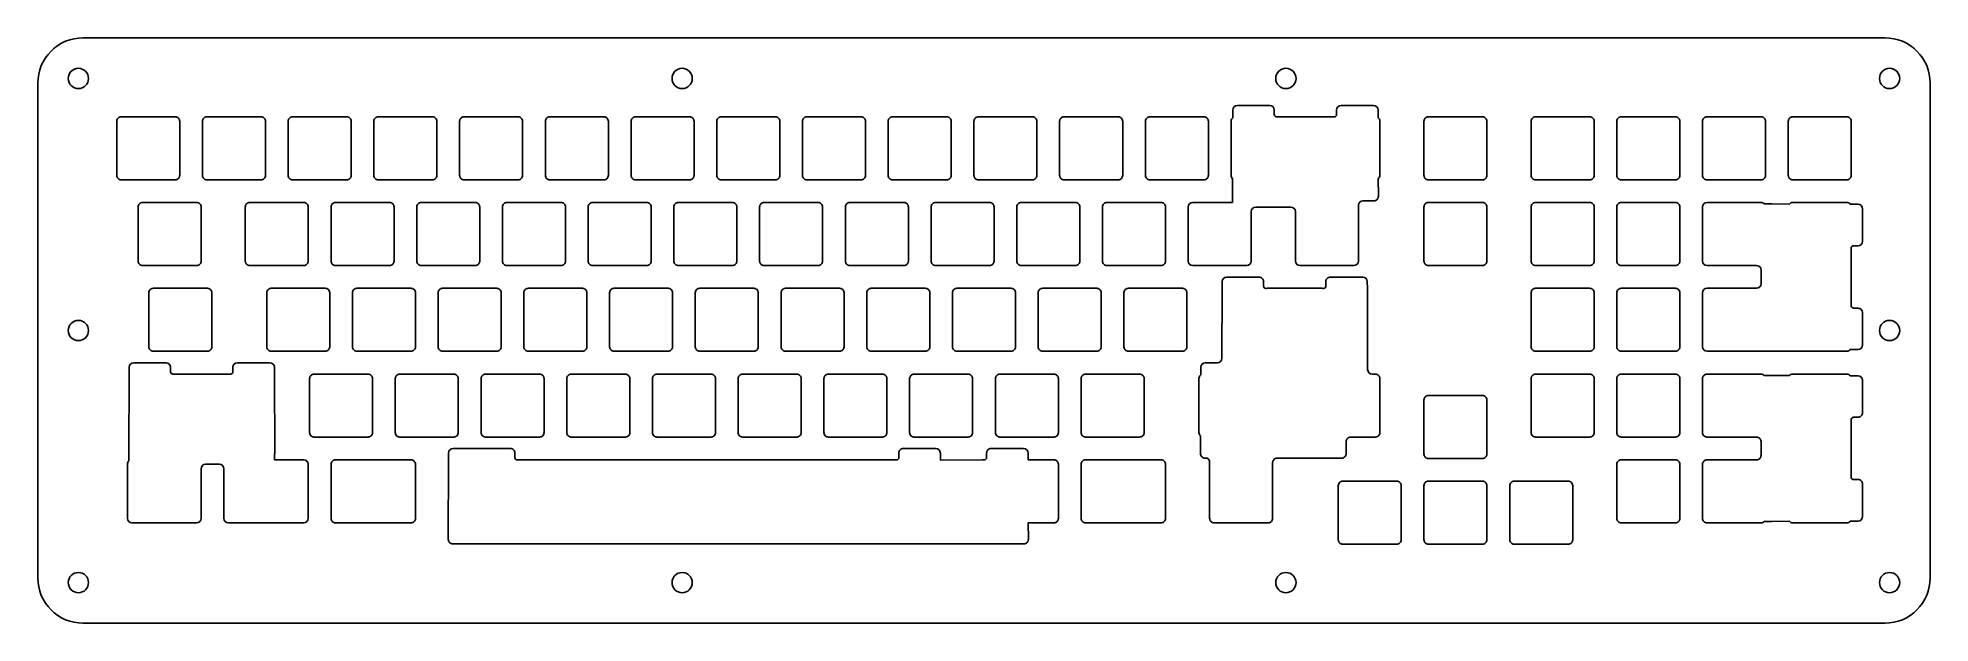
# Model space of a CAD drawing. Header units: millimetres. Extents: x -15 to 406, y -115 to 15.
import ezdxf

# ---------------------------------------------------------------- set-up
doc = ezdxf.new("R2010")
doc.units = ezdxf.units.MM
doc.layers.get('0').update_dxf_attribs({"linetype": 'CONTINUOUS'})

msp = doc.modelspace()

# ---------------------------------------------------------------- linework, layer by layer
for p, q in [((250.18, -15.53), (250.18, -3.53)), ((250.56, -2.58), (250.57, -1.03)), ((250.56, -2.73), (250.56, -2.58)), ((251.57, -0.03), (258.78, -0.03)), ((259.78, -1.03), (259.78, -2.04)), ((260.18, -2.53), (273.22, -2.53)), ((273.62, -2.04), (273.62, -1.03)), ((274.62, -0.03), (281.83, -0.03)), ((282.83, -1.03), (282.84, -2.58)), ((282.84, -2.58), (282.84, -2.73)), ((283.23, -3.53), (283.23, -15.53)), ((250.5, -20.19), (250.51, -16.27)), ((282.89, -16.27), (282.9, -20.19)), ((250.5, -21.58), (250.5, -20.2)), ((240.65, -34.58), (240.65, -22.58)), ((241.65, -21.58), (250.5, -21.58)), ((254.65, -23.58), (254.65, -34.58)), ((263.46, -22.58), (255.65, -22.58)), ((264.46, -34.58), (264.46, -23.58)), ((278.46, -22.2), (278.46, -34.58)), ((281.9, -21.2), (279.46, -21.2)), ((354.95, -34.58), (354.95, -22.58)), ((355.95, -21.58), (367.95, -21.58)), ((368.69, -21.9), (370.33, -21.9)), ((370.33, -21.9), (374.25, -21.91)), ((375, -21.58), (387, -21.58)), ((387.79, -21.96), (387.95, -21.96)), ((387.95, -21.96), (389.5, -21.97)), ((390.5, -22.97), (390.5, -30.18)), ((388, -31.58), (388, -44.62)), ((389.5, -31.18), (388.49, -31.18)), ((253.65, -35.58), (241.65, -35.58)), ((277.46, -35.58), (265.46, -35.58)), ((366.95, -35.58), (355.95, -35.58)), ((367.95, -39.63), (367.95, -36.58)), ((354.95, -53.63), (354.95, -41.63)), ((355.95, -40.63), (366.95, -40.63)), ((388.49, -45.02), (389.5, -45.02)), ((390.5, -46.02), (390.5, -53.23)), ((387, -54.63), (355.95, -54.63)), ((387.95, -54.24), (387.79, -54.24)), ((389.5, -54.23), (387.95, -54.24)), ((5.29, -59.73), (5.3, -58.18)), ((6.3, -57.18), (13.51, -57.18)), ((14.51, -58.18), (14.51, -59.19)), ((28.35, -59.19), (28.35, -58.18)), ((29.35, -57.18), (36.57, -57.18)), ((37.57, -58.18), (37.57, -59.73)), ((5.23, -77.34), (5.29, -59.73)), ((15.01, -59.69), (15.24, -59.69)), ((15.43, -59.68), (27.43, -59.68)), ((27.62, -59.69), (27.85, -59.69)), ((37.57, -59.73), (37.63, -77.34)), ((4.91, -91.72), (4.91, -79.72)), ((5.23, -78.99), (5.23, -77.35)), ((25.34, -79.72), (22.29, -79.72)), ((37.6, -77.6), (37.6, -78.73)), ((37.6, -78.73), (44.1, -78.73)), ((45.1, -79.72), (45.1, -91.72)), ((21.29, -80.72), (21.29, -91.72)), ((26.34, -91.72), (26.34, -80.72)), ((20.29, -92.73), (5.91, -92.73)), ((44.1, -92.73), (27.34, -92.73))]:
    msp.add_line(p, q)
for points in [[(-5, -115.01, -0.414214), (-15, -105.01), (-15, 5, -0.414214), (-5, 15), (395.53, 15, -0.414214), (405.52, 5), (405.52, -105.01, -0.414214), (395.53, -115.01)], [(2.52, -3.53, -0.414214), (3.52, -2.53), (15.53, -2.53, -0.414214), (16.53, -3.53), (16.53, -15.53, -0.414214), (15.53, -16.53), (3.52, -16.53, -0.414214), (2.52, -15.53)], [(34.58, -2.53, -0.414214), (35.58, -3.53), (35.58, -15.53, -0.414214), (34.58, -16.53), (22.57, -16.53, -0.414214), (21.57, -15.53), (21.57, -3.53, -0.414214), (22.57, -2.53)], [(40.63, -3.53, -0.414214), (41.63, -2.53), (53.63, -2.53, -0.414214), (54.62, -3.53), (54.62, -15.53, -0.414214), (53.63, -16.53), (41.63, -16.53, -0.414214), (40.63, -15.53)], [(59.68, -3.53, -0.414214), (60.67, -2.53), (72.67, -2.53, -0.414214), (73.67, -3.53), (73.67, -15.53, -0.414214), (72.67, -16.53), (60.67, -16.53, -0.414214), (59.68, -15.53)], [(78.73, -3.53, -0.414214), (79.72, -2.53), (91.72, -2.53, -0.414214), (92.72, -3.53), (92.72, -15.53, -0.414214), (91.72, -16.53), (79.72, -16.53, -0.414214), (78.73, -15.53)], [(97.78, -3.53, -0.414214), (98.78, -2.53), (110.78, -2.53, -0.414214), (111.78, -3.53), (111.78, -15.53, -0.414214), (110.78, -16.53), (98.78, -16.53, -0.414214), (97.78, -15.53)], [(116.83, -3.53, -0.414214), (117.83, -2.53), (129.82, -2.53, -0.414214), (130.82, -3.53), (130.82, -15.53, -0.414214), (129.82, -16.53), (117.83, -16.53, -0.414214), (116.83, -15.53)], [(135.88, -3.53, -0.414214), (136.88, -2.53), (148.88, -2.53, -0.414214), (149.88, -3.53), (149.88, -15.53, -0.414214), (148.88, -16.53), (136.88, -16.53, -0.414214), (135.88, -15.53)], [(154.93, -3.53, -0.414214), (155.93, -2.53), (167.93, -2.53, -0.414214), (168.93, -3.53), (168.93, -15.53, -0.414214), (167.93, -16.53), (155.93, -16.53, -0.414214), (154.93, -15.53)], [(173.97, -3.53, -0.414214), (174.97, -2.53), (186.98, -2.53, -0.414214), (187.98, -3.53), (187.98, -15.53, -0.414214), (186.98, -16.53), (174.97, -16.53, -0.414214), (173.97, -15.53)], [(193.02, -3.53, -0.414214), (194.03, -2.53), (206.03, -2.53, -0.414214), (207.03, -3.53), (207.03, -15.53, -0.414214), (206.03, -16.53), (194.03, -16.53, -0.414214), (193.02, -15.53)], [(212.07, -3.53, -0.414214), (213.08, -2.53), (225.07, -2.53, -0.414214), (226.08, -3.53), (226.08, -15.53, -0.414214), (225.07, -16.53), (213.08, -16.53, -0.414214), (212.07, -15.53)], [(231.12, -3.53, -0.414214), (232.13, -2.53), (244.12, -2.53, -0.414214), (245.13, -3.53), (245.13, -15.53, -0.414214), (244.12, -16.53), (232.13, -16.53, -0.414214), (231.12, -15.53)], [(293.04, -3.53, -0.414214), (294.04, -2.53), (306.04, -2.53, -0.414214), (307.04, -3.53), (307.04, -15.53, -0.414214), (306.04, -16.53), (294.04, -16.53, -0.414214), (293.04, -15.53)], [(316.85, -3.53, -0.414214), (317.85, -2.53), (329.85, -2.53, -0.414214), (330.85, -3.53), (330.85, -15.53, -0.414214), (329.85, -16.53), (317.85, -16.53, -0.414214), (316.85, -15.53)], [(335.9, -3.53, -0.414214), (336.9, -2.53), (348.9, -2.53, -0.414214), (349.9, -3.53), (349.9, -15.53, -0.414214), (348.9, -16.53), (336.9, -16.53, -0.414214), (335.9, -15.53)], [(354.95, -3.53, -0.414214), (355.95, -2.53), (367.95, -2.53, -0.414214), (368.95, -3.53), (368.95, -15.53, -0.414214), (367.95, -16.53), (355.95, -16.53, -0.414214), (354.95, -15.53)], [(374, -3.53, -0.414214), (375, -2.53), (387, -2.53, -0.414214), (388, -3.53), (388, -15.53, -0.414214), (387, -16.53), (375, -16.53, -0.414214), (374, -15.53)], [(7.29, -22.58), (7.29, -34.58, 0.414214), (8.29, -35.58), (20.29, -35.58, 0.414214), (21.29, -34.58), (21.29, -22.58, 0.414214), (20.29, -21.58), (8.29, -21.58, 0.414214)], [(31.1, -22.58, -0.414214), (32.1, -21.58), (44.1, -21.58, -0.414214), (45.1, -22.58), (45.1, -34.58, -0.414214), (44.1, -35.58), (32.1, -35.58, -0.414214), (31.1, -34.58)], [(50.15, -22.58, -0.414214), (51.15, -21.58), (63.15, -21.58, -0.414214), (64.15, -22.58), (64.15, -34.58, -0.414214), (63.15, -35.58), (51.15, -35.58, -0.414214), (50.15, -34.58)], [(69.2, -22.58, -0.414214), (70.2, -21.58), (82.2, -21.58, -0.414214), (83.2, -22.58), (83.2, -34.58, -0.414214), (82.2, -35.58), (70.2, -35.58, -0.414214), (69.2, -34.58)], [(88.25, -22.58, -0.414214), (89.25, -21.58), (101.25, -21.58, -0.414214), (102.25, -22.58), (102.25, -34.58, -0.414214), (101.25, -35.58), (89.25, -35.58, -0.414214), (88.25, -34.58)], [(107.3, -22.58, -0.414214), (108.3, -21.58), (120.3, -21.58, -0.414214), (121.3, -22.58), (121.3, -34.58, -0.414214), (120.3, -35.58), (108.3, -35.58, -0.414214), (107.3, -34.58)], [(139.35, -21.58, -0.414214), (140.35, -22.58), (140.35, -34.58, -0.414214), (139.35, -35.58), (127.35, -35.58, -0.414214), (126.35, -34.58), (126.35, -22.58, -0.414214), (127.35, -21.58)], [(145.4, -22.58, -0.414214), (146.4, -21.58), (158.4, -21.58, -0.414214), (159.4, -22.58), (159.4, -34.58, -0.414214), (158.4, -35.58), (146.4, -35.58, -0.414214), (145.4, -34.58)], [(164.45, -22.58), (164.45, -34.58, 0.414214), (165.45, -35.58), (177.45, -35.58, 0.414214), (178.45, -34.58), (178.45, -22.58, 0.414214), (177.45, -21.58), (165.45, -21.58, 0.414214)], [(183.5, -22.58, -0.414214), (184.5, -21.58), (196.5, -21.58, -0.414214), (197.5, -22.58), (197.5, -34.58, -0.414214), (196.5, -35.58), (184.5, -35.58, -0.414214), (183.5, -34.58)], [(202.55, -22.58, -0.414214), (203.55, -21.58), (215.55, -21.58, -0.414214), (216.55, -22.58), (216.55, -34.58, -0.414214), (215.55, -35.58), (203.55, -35.58, -0.414214), (202.55, -34.58)], [(221.6, -22.58), (221.6, -34.58, 0.414214), (222.6, -35.58), (234.6, -35.58, 0.414214), (235.6, -34.58), (235.6, -22.58, 0.414214), (234.6, -21.58), (222.6, -21.58, 0.414214)], [(293.04, -22.58), (293.04, -34.58, 0.414214), (294.04, -35.58), (306.04, -35.58, 0.414214), (307.04, -34.58), (307.04, -22.58, 0.414214), (306.04, -21.58), (294.04, -21.58, 0.414214)], [(316.85, -22.58, -0.414214), (317.85, -21.58), (329.85, -21.58, -0.414214), (330.85, -22.58), (330.85, -34.58, -0.414214), (329.85, -35.58), (317.85, -35.58, -0.414214), (316.85, -34.58)], [(335.9, -22.58, -0.414214), (336.9, -21.58), (348.9, -21.58, -0.414214), (349.9, -22.58), (349.9, -34.58, -0.414214), (348.9, -35.58), (336.9, -35.58, -0.414214), (335.9, -34.58)], [(9.67, -41.63, -0.414214), (10.67, -40.63), (22.67, -40.63, -0.414214), (23.67, -41.63), (23.67, -53.63, -0.414214), (22.67, -54.63), (10.67, -54.63, -0.414214), (9.67, -53.63)], [(35.86, -41.63), (35.86, -53.63, 0.414214), (36.86, -54.63), (48.86, -54.63, 0.414214), (49.86, -53.63), (49.86, -41.63, 0.414214), (48.86, -40.63), (36.86, -40.63, 0.414214)], [(54.91, -41.63, -0.414214), (55.91, -40.63), (67.91, -40.63, -0.414214), (68.91, -41.63), (68.91, -53.63, -0.414214), (67.91, -54.63), (55.91, -54.63, -0.414214), (54.91, -53.63)], [(73.96, -41.63, -0.414214), (74.96, -40.63), (86.96, -40.63, -0.414214), (87.96, -41.63), (87.96, -53.63, -0.414214), (86.96, -54.63), (74.96, -54.63, -0.414214), (73.96, -53.63)], [(93.01, -41.63, -0.414214), (94.01, -40.63), (106.01, -40.63, -0.414214), (107.01, -41.63), (107.01, -53.63, -0.414214), (106.01, -54.63), (94.01, -54.63, -0.414214), (93.01, -53.63)], [(112.06, -41.63, -0.414214), (113.06, -40.63), (125.06, -40.63, -0.414214), (126.06, -41.63), (126.06, -53.63, -0.414214), (125.06, -54.63), (113.06, -54.63, -0.414214), (112.06, -53.63)], [(131.11, -41.63, -0.414214), (132.11, -40.63), (144.11, -40.63, -0.414214), (145.11, -41.63), (145.11, -53.63, -0.414214), (144.11, -54.63), (132.11, -54.63, -0.414214), (131.11, -53.63)], [(150.16, -41.63, -0.414214), (151.16, -40.63), (163.16, -40.63, -0.414214), (164.16, -41.63), (164.16, -53.63, -0.414214), (163.16, -54.63), (151.16, -54.63, -0.414214), (150.16, -53.63)], [(169.21, -41.63), (169.21, -53.63, 0.414214), (170.21, -54.63), (182.21, -54.63, 0.414214), (183.21, -53.63), (183.21, -41.63, 0.414214), (182.21, -40.63), (170.21, -40.63, 0.414214)], [(188.26, -41.63), (188.26, -53.63, 0.414214), (189.26, -54.63), (201.26, -54.63, 0.414214), (202.26, -53.63), (202.26, -41.63, 0.414214), (201.26, -40.63), (189.26, -40.63, 0.414214)], [(207.31, -41.63), (207.31, -53.63, 0.414214), (208.31, -54.63), (220.31, -54.63, 0.414214), (221.31, -53.63), (221.31, -41.63, 0.414214), (220.31, -40.63), (208.31, -40.63, 0.414214)], [(226.36, -41.63, -0.414214), (227.36, -40.63), (239.36, -40.63, -0.414214), (240.36, -41.63), (240.36, -53.63, -0.414214), (239.36, -54.63), (227.36, -54.63, -0.414214), (226.36, -53.63)], [(281.52, -59.68, -0.413119), (280.52, -58.68), (280.46, -40.68), (280.45, -39.13, 0.413952), (279.45, -38.13), (272.24, -38.13, 0.414214), (271.24, -39.13), (271.24, -40.14, -0.414214), (270.74, -40.64), (270.51, -40.64, 0.026727), (270.32, -40.63), (258.32, -40.63, 0.026727), (258.13, -40.64), (257.9, -40.64, -0.414214), (257.4, -40.14), (257.4, -39.13, 0.414214), (256.4, -38.13), (249.18, -38.13, 0.413952), (248.18, -39.13), (248.18, -40.68), (248.12, -56.18, -0.413119), (247.12, -57.18), (244.42, -57.18, 0.413952), (243.42, -58.18), (243.42, -59.73), (243.42, -59.88, 0.232121), (243.03, -60.67), (243.03, -72.67, 0.214874), (243.37, -73.42), (243.35, -77.34, 0.414835), (244.35, -78.35), (244.87, -78.35, -0.279542), (245.41, -79.23), (245.41, -91.72, 0.414214), (246.41, -92.73), (258.41, -92.73, 0.414214), (259.41, -91.72), (259.41, -79.36, -0.414214), (260.41, -78.36), (268.16, -78.36), (274.76, -78.35, 0.414835), (275.76, -77.34), (275.75, -74.68, -0.415309), (276.75, -73.68), (282.22, -73.68, 0.414214), (283.23, -72.67), (283.23, -60.67, 0.414214), (282.22, -59.68)], [(316.85, -41.63, -0.414214), (317.85, -40.63), (329.85, -40.63, -0.414214), (330.85, -41.63), (330.85, -53.63, -0.414214), (329.85, -54.63), (317.85, -54.63, -0.414214), (316.85, -53.63)], [(335.9, -41.63, -0.414214), (336.9, -40.63), (348.9, -40.63, -0.414214), (349.9, -41.63), (349.9, -53.63, -0.414214), (348.9, -54.63), (336.9, -54.63, -0.414214), (335.9, -53.63)], [(45.39, -60.67, -0.414214), (46.39, -59.68), (58.39, -59.68, -0.414214), (59.39, -60.67), (59.39, -72.67, -0.414214), (58.39, -73.68), (46.39, -73.68, -0.414214), (45.39, -72.67)], [(64.44, -60.67, -0.414214), (65.44, -59.68), (77.44, -59.68, -0.414214), (78.44, -60.67), (78.44, -72.67, -0.414214), (77.44, -73.68), (65.44, -73.68, -0.414214), (64.44, -72.67)], [(83.49, -60.67, -0.414214), (84.49, -59.68), (96.49, -59.68, -0.414214), (97.49, -60.67), (97.49, -72.67, -0.414214), (96.49, -73.68), (84.49, -73.68, -0.414214), (83.49, -72.67)], [(102.54, -60.67, -0.414214), (103.54, -59.68), (115.54, -59.68, -0.414214), (116.54, -60.67), (116.54, -72.67, -0.414214), (115.54, -73.68), (103.54, -73.68, -0.414214), (102.54, -72.67)], [(121.59, -60.67, -0.414214), (122.59, -59.68), (134.59, -59.68, -0.414214), (135.59, -60.67), (135.59, -72.67, -0.414214), (134.59, -73.68), (122.59, -73.68, -0.414214), (121.59, -72.67)], [(153.64, -59.68, -0.414214), (154.64, -60.67), (154.64, -72.67, -0.414214), (153.64, -73.68), (141.64, -73.68, -0.414214), (140.64, -72.67), (140.64, -60.67, -0.414214), (141.64, -59.68)], [(159.69, -60.67, -0.414214), (160.69, -59.68), (172.69, -59.68, -0.414214), (173.69, -60.67), (173.69, -72.67, -0.414214), (172.69, -73.68), (160.69, -73.68, -0.414214), (159.69, -72.67)], [(178.74, -60.67, -0.414214), (179.74, -59.68), (191.74, -59.68, -0.414214), (192.74, -60.67), (192.74, -72.67, -0.414214), (191.74, -73.68), (179.74, -73.68, -0.414214), (178.74, -72.67)], [(197.79, -60.67), (197.79, -72.67, 0.414214), (198.79, -73.68), (210.79, -73.68, 0.414214), (211.79, -72.67), (211.79, -60.67, 0.414214), (210.79, -59.68), (198.79, -59.68, 0.414214)], [(229.84, -59.68, -0.414214), (230.84, -60.67), (230.84, -72.67, -0.414214), (229.84, -73.68), (217.84, -73.68, -0.414214), (216.84, -72.67), (216.84, -60.67, -0.414214), (217.84, -59.68)], [(316.85, -60.67, -0.414214), (317.85, -59.68), (329.85, -59.68, -0.414214), (330.85, -60.67), (330.85, -72.67, -0.414214), (329.85, -73.68), (317.85, -73.68, -0.414214), (316.85, -72.67)], [(335.9, -60.67), (335.9, -72.67, 0.414214), (336.9, -73.68), (348.9, -73.68, 0.414214), (349.9, -72.67), (349.9, -60.67, 0.414214), (348.9, -59.68), (336.9, -59.68, 0.414214)], [(366.95, -73.68, -0.414214), (367.95, -74.67), (367.95, -77.73, -0.414214), (366.95, -78.73), (355.95, -78.73, 0.414214), (354.95, -79.72), (354.95, -91.72, 0.414214), (355.95, -92.73), (367.95, -92.73, 0.198912), (368.66, -92.43), (370.33, -92.4), (374.25, -92.39, 0.214874), (375, -92.73), (387, -92.73, 0.232121), (387.79, -92.34), (387.95, -92.34), (389.5, -92.33, 0.413952), (390.5, -91.33), (390.5, -84.12, 0.414214), (389.5, -83.12), (388.49, -83.12, -0.355716), (388, -82.72), (388, -69.68, -0.355716), (388.49, -69.28), (389.5, -69.28, 0.414214), (390.5, -68.28), (390.5, -61.07, 0.413952), (389.5, -60.07), (387.95, -60.06), (387.79, -60.06, 0.232121), (387, -59.68), (375, -59.68, 0.214874), (374.25, -60.01), (370.33, -60), (368.66, -59.97, 0.198912), (367.95, -59.68), (355.95, -59.68, 0.414214), (354.95, -60.67), (354.95, -72.67, 0.414214), (355.95, -73.68)], [(293.04, -65.44, -0.414214), (294.04, -64.44), (306.04, -64.44, -0.414214), (307.04, -65.44), (307.04, -77.44, -0.414214), (306.04, -78.44), (294.04, -78.44, -0.414214), (293.04, -77.44)], [(67.91, -78.73), (51.15, -78.73, 0.414214), (50.15, -79.72), (50.15, -91.72, 0.414214), (51.15, -92.73), (67.91, -92.73, 0.414214), (68.91, -91.72), (68.91, -79.72, 0.414214)], [(205.12, -96.39), (205.11, -92.73), (210.79, -92.73, 0.414214), (211.79, -91.72), (211.79, -79.72, 0.414214), (210.79, -78.73), (205.06, -78.73), (205.06, -77.23, 0.413952), (204.06, -76.23), (196.84, -76.23, 0.414214), (195.84, -77.23), (195.84, -78.24, -0.414214), (195.34, -78.74), (195.12, -78.74, 0.026727), (194.92, -78.73), (185.56, -78.78), (185.56, -77.23, 0.413952), (184.56, -76.23), (177.34, -76.23, 0.414214), (176.34, -77.23), (176.34, -78.24, -0.414214), (175.84, -78.74), (175.62, -78.74, 0.026727), (175.42, -78.73), (105.92, -78.73, 0.026727), (105.73, -78.74), (91.5, -78.74, -0.414214), (91, -78.24), (91, -77.23, 0.414214), (90, -76.23), (77.29, -76.23, 0.413952), (76.29, -77.23), (76.29, -78.78), (76.22, -96.39, 0.414835), (77.22, -97.4), (83.82, -97.41), (96.72, -97.4), (103.32, -97.41), (178.03, -97.41), (184.63, -97.4), (197.53, -97.41), (204.13, -97.4, 0.414835)], [(234.6, -78.73), (217.84, -78.73, 0.414214), (216.84, -79.72), (216.84, -91.72, 0.414214), (217.84, -92.73), (234.6, -92.73, 0.414214), (235.6, -91.72), (235.6, -79.72, 0.414214)], [(335.9, -79.72, -0.414214), (336.9, -78.73), (348.9, -78.73, -0.414214), (349.9, -79.72), (349.9, -91.72, -0.414214), (348.9, -92.73), (336.9, -92.73, -0.414214), (335.9, -91.72)], [(273.99, -84.49, -0.414214), (274.99, -83.49), (286.99, -83.49, -0.414214), (287.99, -84.49), (287.99, -96.49, -0.414214), (286.99, -97.49), (274.99, -97.49, -0.414214), (273.99, -96.49)], [(293.04, -84.49, -0.414214), (294.04, -83.49), (306.04, -83.49, -0.414214), (307.04, -84.49), (307.04, -96.49, -0.414214), (306.04, -97.49), (294.04, -97.49, -0.414214), (293.04, -96.49)], [(312.09, -84.49, -0.414214), (313.09, -83.49), (325.09, -83.49, -0.414214), (326.09, -84.49), (326.09, -96.49, -0.414214), (325.09, -97.49), (313.09, -97.49, -0.414214), (312.09, -96.49)]]:
    msp.add_lwpolyline(points, format="xyb", close=True)
for centre in [(-5.99, 5.99), (128.18, 5.99), (262.35, 5.99), (396.51, 5.99), (-5.99, -50.01), (396.51, -50.01), (-5.99, -106.01), (128.18, -106.01), (262.35, -106.01), (396.51, -106.01)]:
    msp.add_circle(centre, 2.25)
for centre, radius, start, end in [((251.17, -3.53), 1, 127.7275, 180), ((251.57, -1.03), 1, 90, 179.9489), ((258.78, -1.03), 1, 0, 90), ((260.28, -2.04), 0.5, 180, 258.3252), ((273.12, -2.04), 0.5, -78.3252, 0), ((274.62, -1.03), 1, 90, 180), ((281.83, -1.03), 1, 0.0511, 90), ((282.22, -3.53), 1, 0, 52.2725), ((251.17, -15.53), 1, 180, 228.508), ((282.22, -15.53), 1, 311.492, 360), ((281.9, -20.2), 1, -89.9073, 0.2142), ((241.65, -22.58), 1, 90, 180), ((255.65, -23.58), 1, 90, 180), ((263.46, -23.58), 1, 0, 90), ((279.46, -22.2), 1, 90.0927, 180), ((355.95, -22.58), 1, 90, 180), ((367.95, -22.58), 1, 42.6224, 90), ((375, -22.58), 1, 90, 138.508), ((387, -22.58), 1, 37.7275, 90), ((389.5, -22.97), 1, 0, 89.9489), ((388.49, -31.68), 0.5, 90, 168.3252), ((389.5, -30.18), 1, -90, 0), ((241.65, -34.58), 1, 180, 270), ((253.65, -34.58), 1, -90, 0), ((265.46, -34.58), 1, 180, 270), ((277.46, -34.58), 1, 270, 360), ((355.95, -34.58), 1, 180, 270), ((366.95, -36.58), 1, 0, 90), ((355.95, -41.63), 1, 90, 180), ((366.95, -39.63), 1, 270, 360), ((388.49, -44.52), 0.5, 191.6748, 270), ((389.5, -46.02), 1, 0, 90), ((355.95, -53.63), 1, 180, 270), ((387, -53.63), 1, 270, 322.2725), ((389.5, -53.23), 1, -89.9489, 0), ((6.3, -58.18), 1, 90, 179.9489), ((13.51, -58.18), 1, 0, 90), ((29.35, -58.18), 1, 90, 180), ((36.57, -58.18), 1, 0.0511, 90), ((15.01, -59.19), 0.5, 180, 270), ((15.43, -61.49), 1.81, 90, 96.124), ((27.43, -61.49), 1.81, 83.876, 90), ((27.85, -59.19), 0.5, -90, 0), ((5.91, -79.72), 1, 132.6224, 180), ((22.29, -80.72), 1, 90, 180), ((25.34, -80.72), 1, 0, 90), ((36.63, -77.35), 1, -14.7439, 0.2142), ((44.1, -79.72), 1, 0, 90), ((5.91, -91.72), 1, 180, 270), ((20.29, -91.72), 1, -90, 0), ((27.34, -91.72), 1, 180, 270), ((44.1, -91.72), 1, -90, 0)]:
    msp.add_arc(centre, radius, start, end)

doc.saveas('drawing.dxf')
